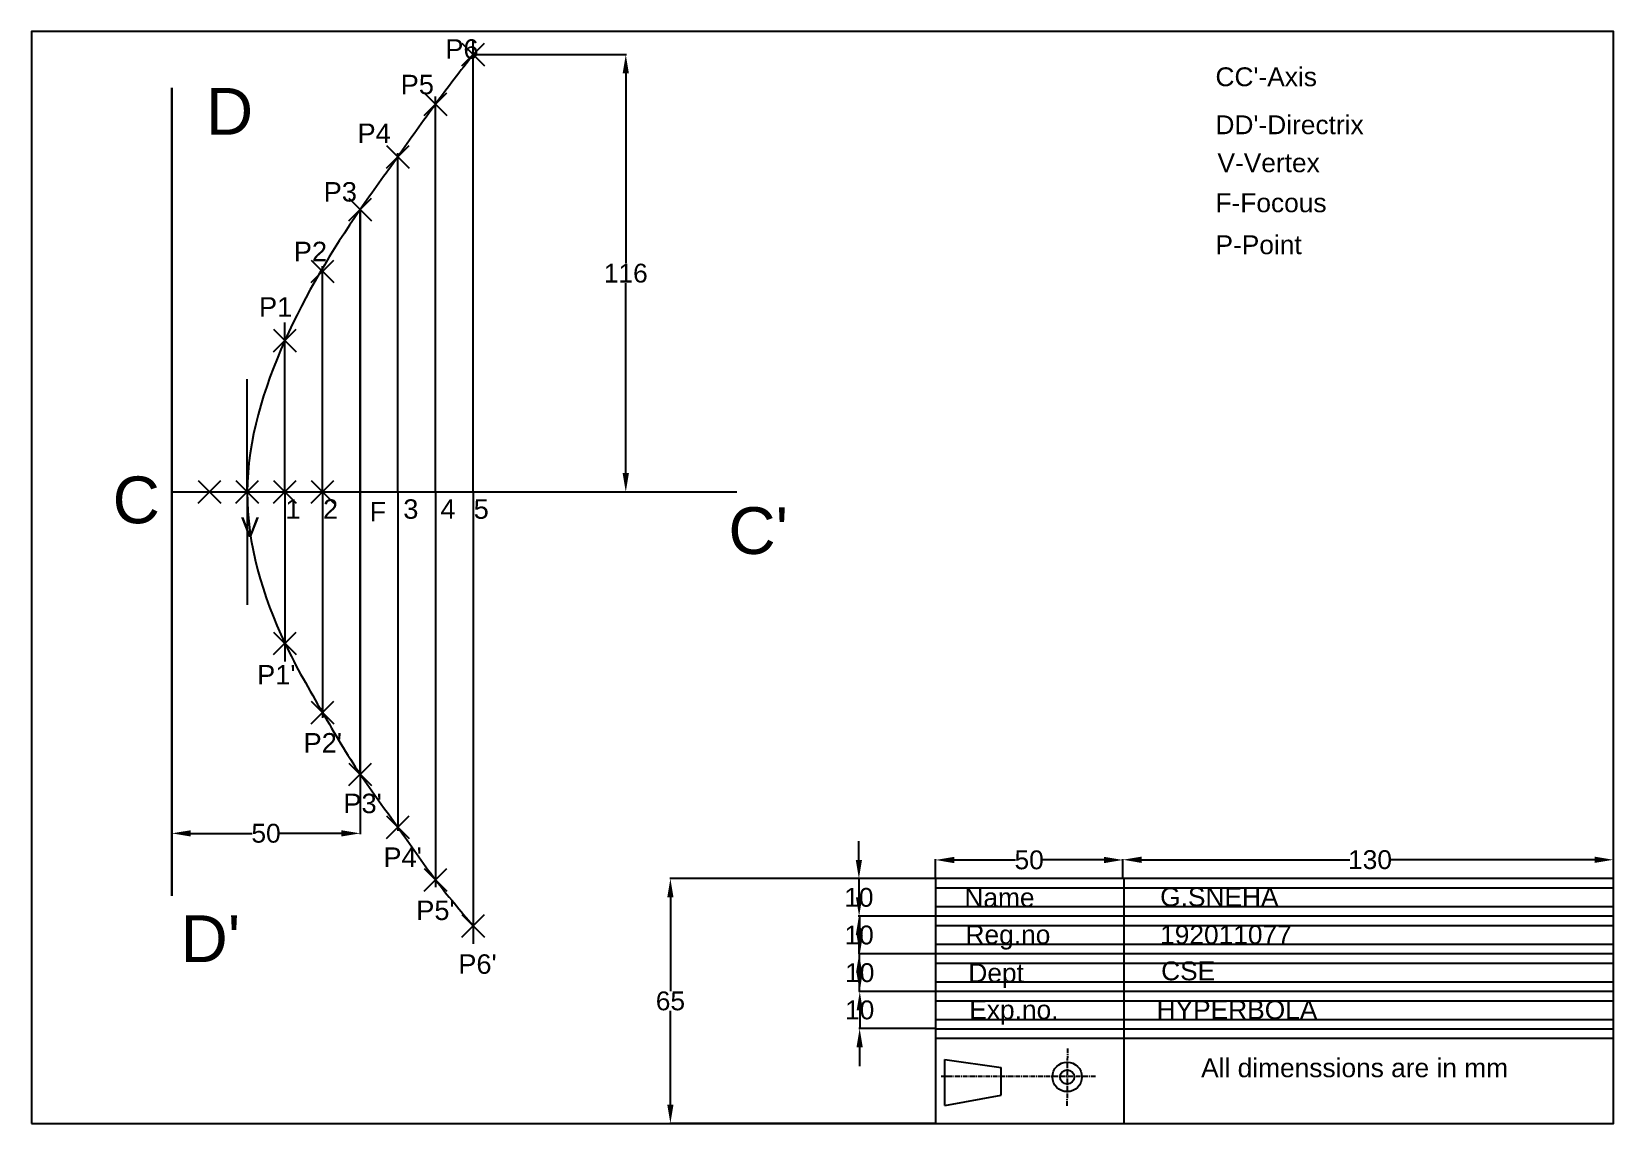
# Model space of a CAD drawing. Header units: inches. Extents: x 2 to 422, y 2 to 292.
import ezdxf

# ---------------------------------------------------------------- set-up
doc = ezdxf.new("R2010")
doc.units = ezdxf.units.IN
doc.header["$MEASUREMENT"] = 0
doc.header["$PDMODE"] = 3
doc.header["$PDSIZE"] = 3
doc.linetypes.add('CENTER', pattern=[2, 1.25, -0.25, 0.25, -0.25])
doc.styles.get("Standard").update_dxf_attribs({"font": 'arial.ttf'})
doc.dimstyles.get("Standard").update_dxf_attribs({"dimtxt": 5, "dimasz": 5, "dimexe": 0.18, "dimexo": 0.0625, "dimgap": 0.09, "dimtad": 0, "dimtih": 1, "dimtoh": 1, "dimdec": 0, "dimzin": 0, "dimdsep": 46, "dimtxsty": 'Standard', "dimcen": 0.09, "dimadec": 0, "dimazin": 0, "dimtfac": 1, "dimtdec": 0, "dimtofl": 0, "dimtmove": 0, "dimatfit": 3, "dimfxl": 1, "dimtolj": 1, "dimtzin": 0, "dimarcsym": 0})

# ---------------------------------------------------------------- blocks, each defined once
blk = doc.blocks.new('*D3')
at = {"color": 0, "lineweight": -2, "transparency": 16777216}
for p, q in [((242.14, 67.34), (171.64, 67.34)), ((171.82, 62.34), (171.82, 37.48)), ((171.82, 7.34), (171.82, 32.19)), ((242.14, 2.34), (171.64, 2.34))]:
    blk.add_line(p, q, dxfattribs=at)
at = {"color": 0, "transparency": 16777216}
for points in [[(170.98, 62.34), (172.65, 62.34), (171.82, 67.34)], [(170.98, 7.34), (172.65, 7.34), (171.82, 2.34)]]:
    blk.add_solid(points, dxfattribs=at)
at = {"layer": 'Defpoints', "color": 0, "transparency": 16777216}
for p in [(171.82, 67.34), (242.2, 67.34), (242.2, 2.34)]:
    blk.add_point(p, dxfattribs=at)
at = {"color": 0, "transparency": 16777216, "insert": (171.82, 34.84), "char_height": 5, "attachment_point": 5}
blk.add_mtext('\\A1;65', dxfattribs=at)
blk = doc.blocks.new('*D4')
at = {"color": 0, "lineweight": -2, "transparency": 16777216}
for p, q in [((221.86, 72.34), (221.86, 77.34)), ((242.14, 67.34), (221.68, 67.34)), ((242.75, 57.34), (221.68, 57.34)), ((221.86, 52.34), (221.86, 47.34))]:
    blk.add_line(p, q, dxfattribs=at)
at = {"color": 0, "transparency": 16777216}
for points in [[(221.03, 72.34), (222.7, 72.34), (221.86, 67.34)], [(221.03, 52.34), (222.7, 52.34), (221.86, 57.34)]]:
    blk.add_solid(points, dxfattribs=at)
at = {"layer": 'Defpoints', "color": 0, "transparency": 16777216}
for p in [(242.2, 67.34), (221.86, 57.34), (242.81, 57.34)]:
    blk.add_point(p, dxfattribs=at)
at = {"color": 0, "transparency": 16777216, "insert": (221.86, 62.34), "char_height": 5, "attachment_point": 5}
blk.add_mtext('\\A1;10', dxfattribs=at)
blk = doc.blocks.new('*D5')
at = {"color": 0, "lineweight": -2, "transparency": 16777216}
for p, q in [((221.93, 62.34), (221.93, 67.34)), ((242.14, 57.34), (221.75, 57.34)), ((243.62, 47.34), (221.75, 47.34)), ((221.93, 42.34), (221.93, 37.34))]:
    blk.add_line(p, q, dxfattribs=at)
at = {"color": 0, "transparency": 16777216}
for points in [[(221.09, 62.34), (222.76, 62.34), (221.93, 57.34)], [(221.09, 42.34), (222.76, 42.34), (221.93, 47.34)]]:
    blk.add_solid(points, dxfattribs=at)
at = {"layer": 'Defpoints', "color": 0, "transparency": 16777216}
for p in [(242.2, 57.34), (221.93, 47.34), (243.69, 47.34)]:
    blk.add_point(p, dxfattribs=at)
at = {"color": 0, "transparency": 16777216, "insert": (221.93, 52.34), "char_height": 5, "attachment_point": 5}
blk.add_mtext('\\A1;10', dxfattribs=at)
blk = doc.blocks.new('*D6')
at = {"color": 0, "lineweight": -2, "transparency": 16777216}
for p, q in [((222.1, 52.34), (222.1, 57.34)), ((242.14, 47.34), (221.92, 47.34)), ((246.42, 37.34), (221.92, 37.34)), ((222.1, 32.34), (222.1, 27.34))]:
    blk.add_line(p, q, dxfattribs=at)
at = {"color": 0, "transparency": 16777216}
for points in [[(221.27, 52.34), (222.93, 52.34), (222.1, 47.34)], [(221.27, 32.34), (222.93, 32.34), (222.1, 37.34)]]:
    blk.add_solid(points, dxfattribs=at)
at = {"layer": 'Defpoints', "color": 0, "transparency": 16777216}
for p in [(242.2, 47.34), (222.1, 37.34), (246.48, 37.34)]:
    blk.add_point(p, dxfattribs=at)
at = {"color": 0, "transparency": 16777216, "insert": (222.1, 42.34), "char_height": 5, "attachment_point": 5}
blk.add_mtext('\\A1;10', dxfattribs=at)
blk = doc.blocks.new('*D1')
at = {"color": 0, "lineweight": -2, "transparency": 16777216}
for p, q in [((222.07, 42.34), (222.07, 47.34)), ((242.14, 37.34), (221.89, 37.34)), ((242.14, 27.54), (221.89, 27.54)), ((222.07, 22.54), (222.07, 17.54))]:
    blk.add_line(p, q, dxfattribs=at)
at = {"color": 0, "transparency": 16777216}
for points in [[(221.24, 42.34), (222.9, 42.34), (222.07, 37.34)], [(221.24, 22.54), (222.9, 22.54), (222.07, 27.54)]]:
    blk.add_solid(points, dxfattribs=at)
at = {"layer": 'Defpoints', "color": 0, "transparency": 16777216}
for p in [(242.2, 37.34), (222.07, 27.54), (242.2, 27.54)]:
    blk.add_point(p, dxfattribs=at)
at = {"color": 0, "transparency": 16777216, "insert": (222.07, 32.44), "char_height": 5, "attachment_point": 5}
blk.add_mtext('\\A1;10', dxfattribs=at)
blk = doc.blocks.new('*D2')
at = {"color": 0, "lineweight": -2, "transparency": 16777216}
for p, q in [((242.2, 67.4), (242.2, 72.48)), ((247.2, 72.3), (263.41, 72.3)), ((286.95, 72.3), (270.74, 72.3)), ((291.95, 67.4), (291.95, 72.48))]:
    blk.add_line(p, q, dxfattribs=at)
at = {"color": 0, "transparency": 16777216}
for points in [[(247.2, 73.13), (247.2, 71.46), (242.2, 72.3)], [(286.95, 73.13), (286.95, 71.46), (291.95, 72.3)]]:
    blk.add_solid(points, dxfattribs=at)
at = {"layer": 'Defpoints', "color": 0, "transparency": 16777216}
for p in [(291.95, 72.3), (242.2, 67.34), (291.95, 67.34)]:
    blk.add_point(p, dxfattribs=at)
at = {"color": 0, "transparency": 16777216, "insert": (267.08, 72.3), "char_height": 5, "attachment_point": 5}
blk.add_mtext('\\A1;50', dxfattribs=at)
blk = doc.blocks.new('*D7')
at = {"color": 0, "lineweight": -2, "transparency": 16777216}
for p, q in [((291.95, 67.4), (291.95, 72.54)), ((296.95, 72.36), (352.22, 72.36)), ((417.2, 72.36), (362.96, 72.36)), ((422.2, 67.4), (422.2, 72.54))]:
    blk.add_line(p, q, dxfattribs=at)
at = {"color": 0, "transparency": 16777216}
for points in [[(296.95, 73.19), (296.95, 71.52), (291.95, 72.36)], [(417.2, 73.19), (417.2, 71.52), (422.2, 72.36)]]:
    blk.add_solid(points, dxfattribs=at)
at = {"layer": 'Defpoints', "color": 0, "transparency": 16777216}
for p in [(422.2, 72.36), (291.95, 67.34), (422.2, 67.34)]:
    blk.add_point(p, dxfattribs=at)
at = {"color": 0, "transparency": 16777216, "insert": (357.59, 72.36), "char_height": 5, "attachment_point": 5}
blk.add_mtext('\\A1;130', dxfattribs=at)
blk = doc.blocks.new('*D8')
at = {"color": 0, "lineweight": -2, "transparency": 16777216}
for p, q in [((39.45, 170), (39.45, 79.19)), ((89.45, 170), (89.45, 79.19)), ((44.45, 79.37), (60.79, 79.37)), ((84.45, 79.37), (68.11, 79.37))]:
    blk.add_line(p, q, dxfattribs=at)
at = {"color": 0, "transparency": 16777216}
for points in [[(44.45, 80.2), (44.45, 78.54), (39.45, 79.37)], [(84.45, 80.2), (84.45, 78.54), (89.45, 79.37)]]:
    blk.add_solid(points, dxfattribs=at)
at = {"layer": 'Defpoints', "color": 0, "transparency": 16777216}
for p in [(39.45, 170.06), (89.45, 170.06), (89.45, 79.37)]:
    blk.add_point(p, dxfattribs=at)
at = {"color": 0, "transparency": 16777216, "insert": (64.45, 79.37), "char_height": 5, "attachment_point": 5}
blk.add_mtext('\\A1;50', dxfattribs=at)
blk = doc.blocks.new('*D9')
at = {"color": 0, "lineweight": -2, "transparency": 16777216}
for p, q in [((119.51, 286.24), (160.15, 286.24)), ((159.97, 281.24), (159.97, 230.8)), ((159.97, 175.06), (159.97, 225.51)), ((119.51, 170.06), (160.15, 170.06))]:
    blk.add_line(p, q, dxfattribs=at)
at = {"color": 0, "transparency": 16777216}
for points in [[(159.14, 281.24), (160.8, 281.24), (159.97, 286.24)], [(159.14, 175.06), (160.8, 175.06), (159.97, 170.06)]]:
    blk.add_solid(points, dxfattribs=at)
at = {"layer": 'Defpoints', "color": 0, "transparency": 16777216}
for p in [(119.45, 286.24), (159.97, 286.24), (119.45, 170.06)]:
    blk.add_point(p, dxfattribs=at)
at = {"color": 0, "transparency": 16777216, "insert": (159.97, 228.15), "char_height": 5, "attachment_point": 5}
blk.add_mtext('\\A1;116', dxfattribs=at)

msp = doc.modelspace()

# ---------------------------------------------------------------- linework, layer by layer
for p, q in [((119.45, 170.06), (119.45, 290.06)), ((39.45, 277.38), (39.45, 62.75)), ((39.45, 62.75), (39.45, 277.38)), ((39.45, 62.75), (39.45, 277.38)), ((39.45, 277.38), (39.45, 62.75)), ((39.45, 62.75), (39.45, 277.38)), ((39.45, 277.38), (39.45, 62.75)), ((39.45, 277.38), (39.45, 62.75)), ((39.45, 62.75), (39.45, 277.38)), ((109.45, 170.06), (109.45, 275.06)), ((99.45, 170.06), (99.45, 260.06)), ((89.45, 245.06), (89.45, 95.06)), ((89.45, 95.06), (89.45, 245.06)), ((79.45, 170.06), (79.45, 230.06)), ((69.45, 170.06), (69.45, 215.06)), ((59.45, 170.06), (59.45, 200.06)), ((59.45, 170.06), (59.45, 200.06)), ((89.45, 170.06), (89.45, 200.06)), ((39.45, 170.06), (189.45, 170.06)), ((39.45, 170.06), (189.45, 170.06)), ((59.45, 170.06), (59.45, 140.06)), ((59.45, 170.06), (59.45, 140.06)), ((69.45, 170.06), (69.45, 125.06)), ((79.45, 170.06), (79.45, 110.06)), ((89.45, 170.06), (89.45, 140.06)), ((99.45, 170.06), (99.45, 80.06)), ((109.45, 170.06), (109.45, 65.06)), ((119.45, 170.06), (119.45, 50.06)), ((422.2, 67.34), (242.2, 67.34)), ((242.2, 67.34), (242.2, 2.34)), ((292.2, 67.34), (292.2, 2.34)), ((422.2, 2.34), (422.2, 67.34)), ((422.2, 2.34), (422.2, 67.34)), ((422.2, 64.84), (242.2, 64.84)), ((422.2, 59.84), (242.2, 59.84)), ((422.2, 57.34), (242.2, 57.34)), ((422.2, 54.84), (242.2, 54.84)), ((422.2, 49.84), (242.2, 49.84)), ((422.2, 47.34), (242.2, 47.34)), ((422.2, 44.84), (242.2, 44.84)), ((422.2, 44.84), (242.2, 44.84)), ((422.2, 44.84), (242.2, 44.84)), ((422.2, 39.84), (242.2, 39.84)), ((422.2, 37.34), (242.2, 37.34)), ((422.2, 37.34), (242.2, 37.34)), ((422.2, 34.84), (242.2, 34.84)), ((422.2, 29.84), (242.2, 29.84)), ((422.2, 27.34), (242.2, 27.34)), ((422.2, 24.84), (242.2, 24.84)), ((244.73, 7.1), (244.73, 19.27)), ((244.73, 19.27), (259.66, 17.16)), ((259.66, 9.85), (259.66, 17.16)), ((245.4, 14.75), (243.7, 14.75)), ((244.73, 7.1), (259.66, 9.85)), ((242.2, 2.34), (422.2, 2.34)), ((422.2, 2.34), (422.2, 2.34)), ((422.2, 2.34), (422.2, 2.34))]:
    msp.add_line(p, q)
at = {"linetype": 'CENTER'}
for p, q in [((277.24, 22.26), (277.11, 6.98)), ((284.7, 14.75), (245.4, 14.75))]:
    msp.add_line(p, q, dxfattribs=at)
msp.add_lwpolyline([(2.2, 2.34), (422.2, 2.34), (422.2, 292.34), (2.2, 292.34)], close=True)
for radius in [3.92, 1.89]:
    msp.add_circle((277.18, 14.68), radius)
msp.add_spline([(119.45, 286.24), (109.45, 273.08), (99.45, 259.09), (89.45, 245.06), (69.45, 210.27), (59.45, 170.06), (69.45, 129.85), (79.45, 111.47), (89.45, 95.06), (99.45, 81.04), (109.45, 67.05), (119.45, 54.83)], degree=3)
for p in [(119.45, 286.24), (109.45, 273.08), (99.45, 259.09), (89.45, 245.06), (79.45, 228.66), (69.45, 210.27), (49.45, 170.06), (49.45, 170.06), (59.45, 170.06), (59.45, 170.06), (69.45, 170.06), (69.45, 170.06), (79.45, 170.06), (79.45, 170.06), (69.45, 129.85), (79.45, 111.47), (89.45, 95.06), (99.45, 81.04), (109.45, 67.05), (119.45, 54.83)]:
    msp.add_point(p)

# ---------------------------------------------------------------- texts
at = {"attachment_point": 1}
for s, insert, char_height in [('P6', (112.04, 290.31), 5.169), ("CC'-Axis", (316.55, 282.84), 5), ('P5', (100.2, 280.86), 5.169), ("DD'-Directrix", (316.55, 270.09), 5), ('P4', (88.74, 267.93), 5.169), ('V-Vertex', (317.08, 260), 5), ('P3', (79.75, 252.36), 5.169), ('F-Focous', (316.55, 249.37), 5), ('P2', (71.82, 236.52), 5.169), ('P-Point', (316.55, 238.22), 5), ('P1', (62.57, 221.8), 5.169), ('1', (69.58, 168.11), 5.17), ('2', (79.58, 168.11), 5.17), ('3', (100.89, 168.11), 5.17), ('4', (110.76, 168.11), 5.17), ('5', (119.58, 168.11), 5.17), ('F', (91.95, 167.43), 5.17), ('V', (57.78, 163.28), 5.17), ("P1'", (62.07, 124.09), 5.169), ("P2'", (74.41, 106.01), 5.169), ("P3'", (84.98, 89.91), 5.169), ("P4'", (95.61, 75.63), 5.169), ('Name', (249.88, 64.83), 5), ("P5'", (104.33, 61.52), 5.169), ('Reg.no', (250.18, 54.98), 5), ('192011077', (301.86, 54.96), 5), ("P6'", (115.49, 47.24), 5.169), ('Dept', (250.93, 44.81), 5), ('CSE', (302.12, 45.34), 5), ('Exp.no.', (251.19, 35.02), 5), ('HYPERBOLA', (300.91, 35.02), 5)]:
    msp.add_mtext(s, dxfattribs=dict(at, insert=insert, char_height=char_height))
for s, width, gutter_width, insert, char_height, attachment_point in [('D', 6.962, 62.13, (48.48, 277.38), 12.43, 1), ('C', 6.962, 62.13, (23.71, 161.56), 12.43, 7), ("C'", 6.962, 62.13, (187.22, 153.41), 12.425, 7), ("D'", 6.962, 62.13, (41.75, 57.6), 12.425, 1), ('All dimenssions are in mm', 94.6314, 25, (312.74, 19.6), 5, 1)]:
    msp.add_mtext_dynamic_manual_height_columns(s, width=width, gutter_width=gutter_width, heights=[0], dxfattribs=dict(insert=insert, char_height=char_height, attachment_point=attachment_point))
at = {"insert": (301.86, 65.01), "char_height": 5, "width": 81.8483, "attachment_point": 1}
msp.add_mtext('G.SNEHA', dxfattribs=at)

# ---------------------------------------------------------------- dimensions: what is measured, and where the dimension line sits
for base, p1, p2, picture, middle in [((159.97, 286.24), (119.45, 170.06), (119.45, 286.24), '*D9', (159.97, 228.15)), ((221.86, 57.34), (242.2, 67.34), (242.81, 57.34), '*D4', (221.86, 62.34)), ((171.82, 67.34), (242.2, 2.34), (242.2, 67.34), '*D3', (171.82, 34.84)), ((221.93, 47.34), (242.2, 57.34), (243.69, 47.34), '*D5', (221.93, 52.34)), ((222.1, 37.34), (242.2, 47.34), (246.48, 37.34), '*D6', (222.1, 42.34)), ((222.07, 27.54), (242.2, 37.34), (242.2, 27.54), '*D1', (222.07, 32.44))]:
    dim = msp.add_linear_dim(base=base, p1=p1, p2=p2, angle=90, dimstyle='Standard')
    dim.commit()
    dim.dimension.update_dxf_attribs({"geometry": picture, "text_midpoint": middle})
for base, p1, p2, picture, middle in [((89.45, 79.37), (39.45, 170.06), (89.45, 170.06), '*D8', (64.45, 79.37)), ((291.95, 72.3), (242.2, 67.34), (291.95, 67.34), '*D2', (267.08, 72.3))]:
    dim = msp.add_linear_dim(base=base, p1=p1, p2=p2, dimstyle='Standard')
    dim.commit()
    dim.dimension.update_dxf_attribs({"geometry": picture, "text_midpoint": middle})
dim = msp.add_linear_dim(base=(422.2, 72.36), p1=(291.95, 67.34), p2=(422.2, 67.34), dimstyle='Standard')
dim.commit()
dim.dimension.update_dxf_attribs({"geometry": '*D7', "text_midpoint": (357.59, 72.36), "dimtype": 160})

doc.saveas('drawing.dxf')
